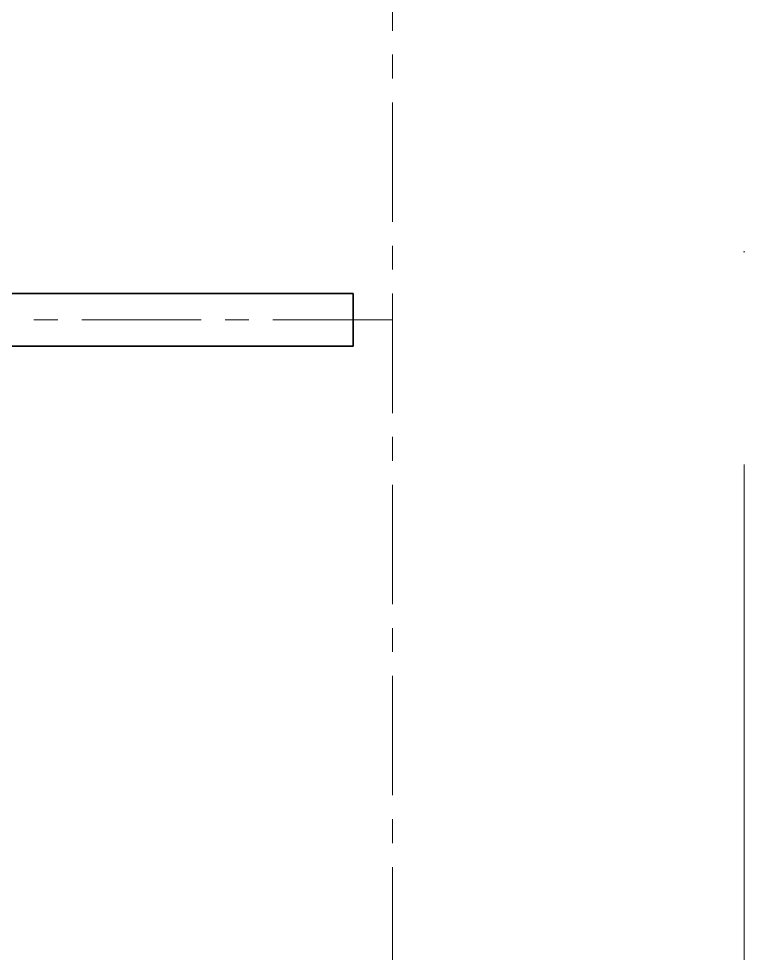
# Model space of a CAD drawing. Header units: millimetres. Extents: x -164867 to 807677, y -316775 to 513985.
# Drawn here: x 288574 to 289538, y 503088 to 504330 of the extents above; entities that cross this region are included whole.
import ezdxf

# ---------------------------------------------------------------- set-up
doc = ezdxf.new("R2010")
doc.units = ezdxf.units.MM
for name, pattern in [('CENTER', [50.8, 31.75, -6.35, 6.35, -6.35]), ('CENTER2', [28.575, 19.05, -3.175, 3.175, -3.175]), ('А_Штрихпунктирная', [1340.555525, 705.555534, -352.777767, 0, -282.222223])]:
    doc.linetypes.add(name, pattern=pattern)
doc.layers.get('Defpoints').update_dxf_attribs({"color": 140})
for name, color, linetype, lineweight in [('00_asys', 7, 'CENTER2', 13), ('EL LOTKI', 202, 'Continuous', 18), ('INT_2_Sviesa_SAB_MEDINES LUBOS', 1, 'Continuous', 35)]:
    doc.layers.add(name, color=color, linetype=linetype, lineweight=lineweight)
doc.styles.add('ISOCPEUR', font='isocpeur.ttf')
doc.dimstyles.new('SAB_int_100', dxfattribs={"dimtxt": 200, "dimasz": 100, "dimexe": 70, "dimexo": 70, "dimgap": 60, "dimtad": 1, "dimdec": 1, "dimrnd": 5, "dimtxsty": 'ISOCPEUR', "dimblk": 'ARCHTICK', "dimcen": 20, "dimdle": 70, "dimadec": 0, "dimazin": 0, "dimtfac": 1, "dimtdec": 1, "dimtmove": 1, "dimatfit": 2, "dimfxl": 1, "dimtfill": 1, "dimarcsym": 0})

# ---------------------------------------------------------------- blocks, each defined once
blk = doc.blocks.new('L 1406')
at = {"transparency": 33554687}
blk.add_lwpolyline([(1993963, -1660861.1), (1993893, -1660861.1), (1993893, -1662267.1), (1993963, -1662267.1)], close=True, dxfattribs=at)
blk = doc.blocks.new('SVIESTUVAI Garmatnaya')
at = {"layer": 'INT_2_Sviesa_SAB_MEDINES LUBOS', "transparency": 33554687, "xscale": -1, "rotation": 270}
blk.add_blockref('L 1406', (1702841.6, -1947960.5), dxfattribs=at)
blk = doc.blocks.new('OSI Garmatnaya')
at = {"layer": '00_asys', "linetype": 'А_Штрихпунктирная', "transparency": 33554687}
blk.add_lwpolyline([(42500, 55159.77), (42500, -4664.1)], dxfattribs=at)
blk = doc.blocks.new('_ArchTick')
at = {"color": 0, "linetype": 'ByBlock', "const_width": 0.15}
blk.add_lwpolyline([(-0.5, -0.5), (0.5, 0.5)], dxfattribs=at)
blk = doc.blocks.new('*D479')
at = {"layer": 'Defpoints', "color": 0, "transparency": 16777216}
for p in [(41569.7, 45967.5), (41223.8, 44467.5), (41516.5, 44467.5)]:
    blk.add_point(p, dxfattribs=at)
at = {"layer": 'EL LOTKI', "color": 0, "lineweight": -2, "transparency": 16777216}
for p, q in [((41223.8, 46037.5), (41223.8, 44397.5)), ((41499.7, 45967.5), (41153.8, 45967.5)), ((41446.5, 44467.5), (41153.8, 44467.5))]:
    blk.add_line(p, q, dxfattribs=at)
at = {"layer": 'EL LOTKI', "color": 0, "lineweight": -2, "transparency": 16777216, "xscale": 100, "yscale": 100, "zscale": 100}
for p, rotation in [((41223.8, 45967.5), 90), ((41223.8, 44467.5), 270)]:
    blk.add_blockref('_ArchTick', p, dxfattribs=dict(at, rotation=rotation))
at = {"layer": 'EL LOTKI', "color": 0, "transparency": 16777216, "insert": (41063.8, 45217.5), "char_height": 200, "attachment_point": 5, "rotation": 90, "style": 'ISOCPEUR', "bg_fill": 3, "box_fill_scale": 1.1, "bg_fill_color": 256, "bg_fill_true_color": 13158600, "bg_fill_transparency": 0}
blk.add_mtext('1500', dxfattribs=at)
blk = doc.blocks.new('EL LOTKI Garmatnaya')
at = {"layer": 'EL LOTKI', "linetype": 'CENTER', "ltscale": 5, "transparency": 33554687}
for points in [[(42032.5, 41017.5), (42032.5, 48967.5), (7012.5, 48967.5), (7012.5, 2027.5), (42032.5, 2027.5), (42032.5, 41017.5)], [(42032.5, 45967.5), (40465, 45967.5)]]:
    blk.add_lwpolyline(points, dxfattribs=at)
at = {"layer": 'EL LOTKI', "transparency": 33554687}
dim = blk.add_linear_dim(base=(41223.78, 44467.5), p1=(41569.72, 45967.5), p2=(41516.52, 44467.5), angle=90, dimstyle='SAB_int_100', dxfattribs=at)
dim.commit()
dim.dimension.update_dxf_attribs({"geometry": '*D479', "text_midpoint": (41063.78, 45217.5)})

msp = doc.modelspace()

# ---------------------------------------------------------------- block references
at = {"layer": 'INT_2_Sviesa_SAB_MEDINES LUBOS', "transparency": 33554687}
msp.add_blockref('SVIESTUVAI Garmatnaya', (247038.21, 457962.73), dxfattribs=at)

# ---------------------------------------------------------------- next in the draw order: block references
at = {"layer": '00_asys', "linetype": 'CENTER2', "lineweight": 25, "ltscale": 200, "transparency": 33554687}
msp.add_blockref('OSI Garmatnaya', (247038.21, 457962.73), dxfattribs=at)

# ---------------------------------------------------------------- next in the draw order: block references
at = {"layer": 'EL LOTKI', "transparency": 33554687}
msp.add_blockref('EL LOTKI Garmatnaya', (247038.21, 457962.73), dxfattribs=at)

doc.saveas('drawing.dxf')
